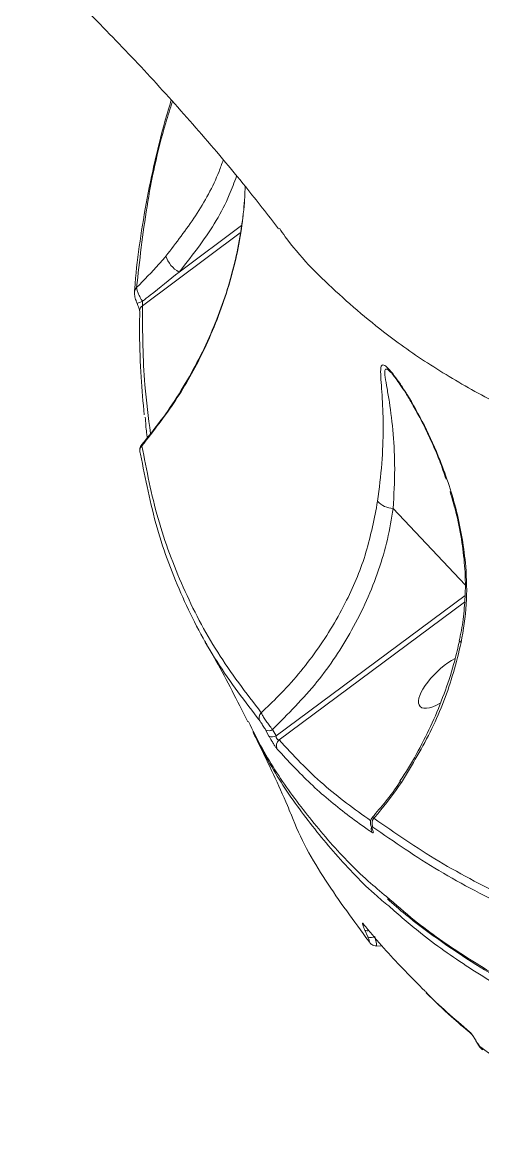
# Model space of a CAD drawing. Header units: millimetres. Extents: x -8607 to 7621, y -5747 to 4382.
# Drawn here: x 5207.1 to 5265.8, y -6.4 to 134.3 of the extents above; entities that cross this region are included whole.
import ezdxf

# ---------------------------------------------------------------- set-up
doc = ezdxf.new("R2010")
doc.units = ezdxf.units.MM
doc.layers.add('DIKOM_ОБЪЕКТ', color=7, linetype='Continuous')

msp = doc.modelspace()

# ---------------------------------------------------------------- linework, layer by layer
at = {"layer": 'DIKOM_ОБЪЕКТ', "color": 7, "linetype": 'Continuous', "lineweight": 15}
for p, q in [((5235.521, 113.427), (5235.421, 111.397)), ((5227.09, 102.529), (5235.041, 108.433)), ((5234.888, 107.5), (5222.424, 98.244)), ((5221.756, 98.539), (5221.756, 98.54)), ((5263.517, 62.741), (5254.354, 72.455)), ((5239.434, 43.509), (5263.496, 61.376)), ((5263.438, 60.514), (5239.823, 42.978)), ((5262.871, 55.577), (5262.868, 55.564)), ((5238.539, 43.466), (5238.097, 44.265)), ((5238.991, 44.31), (5239.434, 43.509)), ((5255.252, 37.708), (5255.251, 37.706)), ((5251.618, 31.769), (5251.625, 31.753)), ((5250.688, 19.366), (5250.689, 19.363)), ((5251.122, 17.916), (5250.736, 18.778)), ((5252.238, 16.733), (5252.936, 16.765))]:
    msp.add_line(p, q, dxfattribs=at)
at = {"layer": 'DIKOM_ОБЪЕКТ', "color": 7, "linetype": 'Continuous', "lineweight": 15, "flags": 128}
for points in [[(5262.868, 55.564), (5262.868, 55.564), (5262.896, 55.473), (5263.005, 55.367)], [(5251.625, 31.753), (5251.637, 31.728), (5251.716, 31.615)], [(5250.577, 19.546), (5250.651, 19.415), (5250.69, 19.363)], [(5251.243, 17.381), (5251.309, 17.258), (5251.364, 17.184)], [(5264.908, 4.681), (5264.888, 4.676), (5264.888, 4.677)]]:
    msp.add_lwpolyline(points, dxfattribs=at)
at = {"layer": 'DIKOM_ОБЪЕКТ', "color": 7, "linetype": 'Continuous', "lineweight": 15}
for centre, radius, start, end in [((5228.71, 105.557), 3.434, 196.71098, 241.85893), ((5222.234, 99.923), 0.83, 131.65007, 174.57827), ((5220.515, 102.715), 4.356, 286.55154, 296.15975), ((5222.88, 97.558), 0.824, 123.66548, 177.28381), ((5222.966, 79.773), 0.881, 133.64419, 187.79664), ((5222.914, 79.778), 0.83, 188.6138, 209.44887), ((5254.357, 75.115), 2.66, 221.45426, 269.92986), ((5238.251, 45.801), 0.957, 137.37261, 207.54842), ((5238.507, 45.013), 0.853, 241.23998, 304.52742), ((5238.952, 44.214), 0.855, 241.13081, 304.34847), ((5240.472, 42.243), 0.98, 131.44612, 207.09894), ((5255.517, 37.803), 0.283, 200.19232, 244.70098), ((5252.658, 32.357), 1.01, 139.84874, 207.15776), ((5252.519, 31.67), 0.966, 168.50741, 208.97597), ((5251.061, 19.308), 0.622, 238.48019, 287.83579), ((5251.526, 18.8), 0.972, 245.45341, 300.15873), ((5264.802, 6.139), 0.777, 203.0136, 229.96415), ((5266.247, 4.191), 0.82, 203.52173, 233.96617)]:
    msp.add_arc(centre, radius, start, end, dxfattribs=at)
for start_param, end_param in [(0.9333063, 3.0145958), (3.0145958, 4.1488261)]:
    msp.add_ellipse((5261.172, 50.434), major_axis=(3.408, 3.188), ratio=0.3710053, start_param=start_param, end_param=end_param, dxfattribs=at)
for points, knots in [([(5207.105, 143.651), (5208.215, 142.631), (5211.627, 139.498), (5217.08, 134.073), (5223.493, 127.37), (5229.668, 120.459), (5235.118, 114.015), (5238.385, 109.812), (5239.77, 108.031)], [0, 0, 0, 0, 0.0913135, 0.2805827, 0.4713567, 0.6636323, 0.857389, 1, 1, 1, 1]), ([(5226.094, 124.387), (5225.892, 123.726), (5225.101, 121.155), (5224.021, 116.766), (5222.843, 111.217), (5222.001, 105.777), (5221.532, 102.036), (5221.429, 100.143), (5221.421, 99.999)], [0, 0, 0, 0, 0.07791147, 0.30342634, 0.52887967, 0.75493677, 0.98139285, 1, 1, 1, 1]), ([(5226.242, 124.222), (5225.953, 123.315), (5224.489, 118.731), (5222.829, 110.774), (5222.065, 103.957), (5221.682, 100.543)], [0, 0, 0, 0, 0.1096437, 0.5541997, 1, 1, 1, 1]), ([(5225.421, 104.57), (5226.72, 106.252), (5229.344, 109.65), (5231.669, 113.83), (5232.534, 116.292), (5232.705, 116.778)], [0, 0, 0, 0, 0.4404252, 0.8894267, 1, 1, 1, 1]), ([(5234.411, 114.748), (5234.118, 113.94), (5233.001, 110.864), (5230.456, 106.763), (5227.997, 103.669), (5227.09, 102.529)], [0, 0, 0, 0, 0.18362413, 0.6990283, 1, 1, 1, 1]), ([(5235.421, 111.397), (5235.283, 110.105), (5234.867, 106.224), (5233.283, 99.745), (5230.405, 92.582), (5226.755, 86.04), (5223.832, 82.298), (5222.358, 80.41)], [0, 0, 0, 0, 0.1161126, 0.348861, 0.5873476, 0.791863, 1, 1, 1, 1]), ([(5235.376, 111.437), (5235.343, 110.762), (5235.309, 110.07), (5235.196, 109.381), (5235.193, 109.363)], [0, 0, 0, 0, 0.9747155, 1, 1, 1, 1]), ([(5235.193, 109.363), (5235.006, 108.095), (5234.628, 105.532), (5233.686, 101.708), (5232.468, 97.904), (5230.958, 94.174), (5229.175, 90.537), (5227.125, 87.022), (5224.858, 83.659), (5223.157, 81.567), (5222.319, 80.535)], [0, 0, 0, 0, 0.1222191, 0.2469168, 0.3722861, 0.4981777, 0.6237294, 0.7500784, 0.8767361, 1, 1, 1, 1]), ([(5239.857, 108.096), (5240.101, 107.739), (5242.068, 104.867), (5246.908, 100.032), (5253.681, 94.294), (5260.598, 89.664), (5267.22, 85.913), (5274.417, 82.49), (5282.197, 79.395), (5290.54, 76.646), (5299.453, 74.248), (5308.901, 72.22), (5318.512, 70.628), (5328.189, 69.435), (5337.558, 68.625), (5346.938, 68.122), (5356.291, 67.894), (5365.921, 67.925), (5377.942, 68.288), (5392.523, 69.165), (5404.198, 70.436), (5410.045, 71.072)], [0, 0, 0, 0, 0.0104766, 0.0843536, 0.1585612, 0.210796, 0.2631228, 0.31585, 0.3686707, 0.4220401, 0.4755053, 0.5293805, 0.5833531, 0.6315714, 0.6798588, 0.7236195, 0.7673803, 0.811347, 0.8553137, 0.9275421, 1, 1, 1, 1]), ([(5221.682, 100.543), (5222.652, 101.529), (5223.951, 102.849), (5225.124, 104.222), (5225.421, 104.57)], [0, 0, 0, 0, 0.7468213, 1, 1, 1, 1]), ([(5227.09, 102.529), (5225.866, 101.537), (5224.325, 100.287), (5222.758, 99.058), (5222.436, 98.804)], [0, 0, 0, 0, 0.7939405, 1, 1, 1, 1]), ([(5221.429, 100.006), (5221.418, 99.945), (5221.385, 99.77), (5221.454, 99.427), (5221.564, 98.988), (5221.709, 98.661), (5221.762, 98.543)], [0, 0, 0, 0, 0.1229304, 0.3552843, 0.7671377, 1, 1, 1, 1]), ([(5221.682, 100.543), (5221.694, 100.432), (5221.72, 100.208), (5221.922, 99.702), (5222.177, 99.215), (5222.366, 98.914), (5222.436, 98.804)], [0, 0, 0, 0, 0.2783905, 0.5566671, 0.8378786, 1, 1, 1, 1]), ([(5221.753, 98.537), (5221.789, 98.455), (5221.877, 98.255), (5221.974, 97.965), (5222.035, 97.725), (5222.056, 97.613), (5222.057, 97.567), (5222.057, 97.577), (5222.057, 97.577)], [0, 0, 0, 0, 0.19587824, 0.4746464, 0.70296017, 0.87409853, 0.99731756, 1, 1, 1, 1]), ([(5222.436, 98.804), (5222.437, 98.778), (5222.441, 98.687), (5222.442, 98.534), (5222.438, 98.36), (5222.428, 98.282), (5222.424, 98.244)], [0, 0, 0, 0, 0.1262397, 0.4366032, 0.7262042, 1, 1, 1, 1]), ([(5222.084, 97.599), (5222.07, 96.643), (5222.029, 93.759), (5222.202, 89.326), (5222.508, 85.94), (5222.653, 84.346)], [0, 0, 0, 0, 0.2080808, 0.6272913, 1, 1, 1, 1]), ([(5222.424, 98.244), (5222.445, 94.824), (5222.482, 89.176), (5223.189, 84.025), (5223.468, 81.992)], [0, 0, 0, 0, 0.6055074, 1, 1, 1, 1]), ([(5252.364, 73.354), (5252.567, 74.991), (5252.98, 78.31), (5253.124, 82.674), (5253.01, 85.913), (5252.844, 88.145), (5252.736, 89.617), (5252.756, 90.584), (5253.083, 90.802), (5253.681, 90.34), (5254.45, 89.417), (5255.274, 88.261), (5256.592, 86.224), (5258.389, 83.005), (5260.631, 78.029), (5262.224, 73.16), (5263.187, 68.598), (5263.679, 64.651), (5263.804, 60.166), (5263.274, 56.984), (5263.005, 55.367)], [0, 0, 0, 0, 0.0820687, 0.1664748, 0.2508371, 0.2940036, 0.3376005, 0.3839912, 0.4157853, 0.4428447, 0.469835, 0.4939799, 0.5187256, 0.588613, 0.6603826, 0.7589133, 0.8094734, 0.8604908, 0.9291629, 1, 1, 1, 1]), ([(5254.052, 89.761), (5254.04, 89.775), (5253.796, 90.068), (5253.47, 90.264), (5253.234, 90.073), (5253.324, 89.151), (5253.57, 87.744), (5253.973, 85.406), (5254.395, 82.049), (5254.622, 77.53), (5254.444, 74.159), (5254.354, 72.455)], [0, 0, 0, 0, 0.0028786, 0.0564485, 0.121192, 0.2079723, 0.3059352, 0.4052918, 0.6095884, 0.8026039, 1, 1, 1, 1]), ([(5254.055, 89.762), (5254.135, 89.674), (5254.306, 89.484), (5254.725, 88.948), (5255.28, 88.167), (5256, 87.05), (5256.562, 86.143), (5256.867, 85.583), (5256.901, 85.52)], [0, 0, 0, 0, 0.1249598, 0.2663908, 0.461146, 0.689788, 0.9652288, 1, 1, 1, 1]), ([(5256.901, 85.52), (5257.222, 84.947), (5257.984, 83.586), (5259.126, 81.222), (5260.226, 78.681), (5260.821, 76.94), (5261.082, 76.177)], [0, 0, 0, 0, 0.199385, 0.4729355, 0.7690925, 1, 1, 1, 1]), ([(5223.042, 81.452), (5223.012, 81.655), (5222.89, 82.497), (5222.831, 83.387), (5222.786, 84.062)], [0, 0, 0, 0, 0.24063038, 1, 1, 1, 1]), ([(5222.329, 80.529), (5222.302, 80.502), (5222.208, 80.408), (5222.125, 80.204), (5222.075, 79.963), (5222.075, 79.777), (5222.091, 79.686), (5222.097, 79.654)], [0, 0, 0, 0, 0.1146971, 0.3967926, 0.6478994, 0.876546, 1, 1, 1, 1]), ([(5222.339, 80.519), (5222.33, 80.518), (5222.309, 80.516), (5222.341, 80.447), (5222.358, 80.41)], [0, 0, 0, 0, 0.4629001, 1, 1, 1, 1]), ([(5222.358, 80.41), (5222.963, 77.291), (5224.175, 71.042), (5227.47, 62.309), (5231.766, 54.012), (5235.618, 48.972), (5237.547, 46.449)], [0, 0, 0, 0, 0.2481019, 0.4969506, 0.748088, 1, 1, 1, 1]), ([(5237.403, 45.358), (5235.499, 47.847), (5231.685, 52.831), (5227.382, 61.086), (5224.041, 69.865), (5222.808, 76.198), (5222.191, 79.37)], [0, 0, 0, 0, 0.248104, 0.4969539, 0.7480901, 1, 1, 1, 1]), ([(5261.592, 74.597), (5261.882, 73.613), (5262.507, 71.49), (5263.133, 68.177), (5263.506, 64.936), (5263.579, 61.892), (5263.371, 59.055), (5263.081, 56.923), (5262.794, 55.813), (5262.739, 55.604)], [0, 0, 0, 0, 0.160282, 0.3457605, 0.5226969, 0.6653572, 0.8168328, 0.9654354, 1, 1, 1, 1]), ([(5237.547, 46.449), (5238.296, 47.157), (5240.882, 49.602), (5244.768, 54.279), (5248.468, 60.452), (5251.116, 66.869), (5251.945, 71.178), (5252.364, 73.354)], [0, 0, 0, 0, 0.0953049, 0.3289405, 0.5680093, 0.7817927, 1, 1, 1, 1]), ([(5254.354, 72.455), (5254.132, 71.136), (5253.688, 68.498), (5252.534, 64.576), (5251.023, 60.704), (5248.577, 55.857), (5244.827, 50.165), (5240.952, 46.278), (5238.991, 44.31)], [0, 0, 0, 0, 0.1264045, 0.2528125, 0.382977, 0.5131446, 0.7535723, 1, 1, 1, 1]), ([(5230.364, 55.562), (5230.48, 55.363), (5232.063, 52.659), (5233.86, 49.226), (5235.499, 45.973), (5235.839, 45.298)], [0, 0, 0, 0, 0.05914127, 0.80496327, 1, 1, 1, 1]), ([(5262.779, 55.582), (5262.59, 54.735), (5262.118, 52.616), (5261.03, 49.281), (5259.569, 45.593), (5257.801, 42.018), (5256.334, 39.395), (5255.381, 38.023), (5255.19, 37.748)], [0, 0, 0, 0, 0.1351139, 0.3378642, 0.5414152, 0.7453314, 0.9490088, 1, 1, 1, 1]), ([(5263.005, 55.367), (5262.693, 54.096), (5261.781, 50.369), (5259.46, 44.265), (5256.762, 39.805), (5255.396, 37.547)], [0, 0, 0, 0, 0.2035485, 0.5968373, 1, 1, 1, 1]), ([(5237.547, 46.449), (5237.598, 46.342), (5237.7, 46.128), (5237.999, 45.649), (5238.364, 45.121), (5238.711, 44.657), (5238.915, 44.404), (5238.991, 44.31)], [0, 0, 0, 0, 0.2193575, 0.4388247, 0.6560351, 0.873298, 1, 1, 1, 1]), ([(5235.923, 45.341), (5236.501, 44.162), (5238.11, 40.881), (5241.46, 35.844), (5245.958, 30.238), (5249.983, 25.965), (5252.717, 23.693), (5253.501, 23.042)], [0, 0, 0, 0, 0.1409982, 0.3924081, 0.6451271, 0.8982864, 1, 1, 1, 1]), ([(5238.097, 44.265), (5238.054, 44.34), (5237.965, 44.498), (5237.809, 44.759), (5237.647, 45.014), (5237.501, 45.232), (5237.435, 45.316), (5237.403, 45.358)], [0, 0, 0, 0, 0.1798431, 0.3800933, 0.581207, 0.7906976, 1, 1, 1, 1]), ([(5236.475, 44.026), (5236.722, 43.527), (5238.258, 40.421), (5239.924, 36.923), (5241.205, 33.864), (5241.363, 33.485)], [0, 0, 0, 0, 0.1436414, 0.8939934, 1, 1, 1, 1]), ([(5253.991, 21.672), (5253.419, 22.146), (5250.854, 24.271), (5246.933, 28.424), (5242.298, 34.165), (5238.832, 39.385), (5237.17, 42.817), (5236.563, 44.07)], [0, 0, 0, 0, 0.0740422, 0.332116, 0.5906591, 0.8506283, 1, 1, 1, 1]), ([(5239.6, 41.797), (5239.55, 41.859), (5239.45, 41.982), (5239.223, 42.319), (5238.974, 42.715), (5238.735, 43.116), (5238.601, 43.355), (5238.539, 43.466)], [0, 0, 0, 0, 0.21314315, 0.42647473, 0.63060098, 0.82892276, 1, 1, 1, 1]), ([(5239.434, 43.509), (5239.44, 43.461), (5239.449, 43.377), (5239.483, 43.274), (5239.523, 43.186), (5239.559, 43.128), (5239.617, 43.061), (5239.662, 43.025), (5239.739, 42.984), (5239.785, 42.98), (5239.823, 42.978)], [0, 0, 0, 0, 0.1793224, 0.3191654, 0.36903, 0.5165529, 0.5564664, 0.716577, 0.7656539, 1, 1, 1, 1]), ([(5239.823, 42.978), (5241.637, 41.035), (5245.165, 37.256), (5249.426, 34.188), (5251.496, 32.698)], [0, 0, 0, 0, 0.5141666, 1, 1, 1, 1]), ([(5251.673, 31.202), (5251.457, 31.349), (5250.373, 32.083), (5247.661, 34.061), (5243.735, 37.337), (5240.979, 40.309), (5239.6, 41.797)], [0, 0, 0, 0, 0.0480628, 0.2403225, 0.6198794, 1, 1, 1, 1]), ([(5255.25, 37.71), (5255.217, 37.66), (5254.637, 36.754), (5253.481, 35.205), (5252.258, 33.789), (5251.699, 33.141)], [0, 0, 0, 0, 0.030792, 0.5569998, 1, 1, 1, 1]), ([(5255.396, 37.547), (5254.427, 36.2), (5253.309, 34.646), (5252.054, 33.201), (5251.886, 33.008)], [0, 0, 0, 0, 0.8666345, 1, 1, 1, 1]), ([(5241.385, 33.494), (5241.394, 33.471), (5242.463, 30.492), (5245.588, 25.022), (5249.356, 19.931), (5251.243, 17.381)], [0, 0, 0, 0, 0.0039074, 0.5011876, 1, 1, 1, 1]), ([(5251.727, 33.118), (5251.697, 33.09), (5251.59, 32.993), (5251.502, 32.769), (5251.45, 32.503), (5251.464, 32.251), (5251.518, 32.01), (5251.591, 31.847), (5251.631, 31.756)], [0, 0, 0, 0, 0.0749871, 0.2666441, 0.4333742, 0.5943479, 0.7747312, 1, 1, 1, 1]), ([(5251.727, 33.118), (5251.739, 33.12), (5251.758, 33.123), (5251.851, 33.04), (5251.886, 33.008)], [0, 0, 0, 0, 0.6233094, 1, 1, 1, 1]), ([(5251.886, 33.008), (5254.583, 31.144), (5259.983, 27.411), (5269.326, 22.563), (5279.506, 18.223), (5287.087, 15.869), (5290.883, 14.691)], [0, 0, 0, 0, 0.2482753, 0.4972305, 0.7482641, 1, 1, 1, 1]), ([(5251.617, 31.768), (5251.627, 31.746), (5251.655, 31.685), (5251.666, 31.643), (5251.665, 31.65), (5251.665, 31.651)], [0, 0, 0, 0, 0.3068927, 0.8347589, 1, 1, 1, 1]), ([(5251.759, 31.896), (5251.744, 31.906), (5251.689, 31.944), (5251.633, 31.939), (5251.63, 31.834), (5251.687, 31.688), (5251.716, 31.615)], [0, 0, 0, 0, 0.1085438, 0.3983746, 0.6996392, 1, 1, 1, 1]), ([(5251.716, 31.615), (5251.756, 31.513), (5251.836, 31.307), (5251.832, 31.158), (5251.758, 31.149), (5251.689, 31.192), (5251.673, 31.202)], [0, 0, 0, 0, 0.3053848, 0.6114671, 0.9125837, 1, 1, 1, 1]), ([(5290.803, 13.544), (5287.054, 14.708), (5279.546, 17.039), (5269.383, 21.355), (5259.968, 26.224), (5254.498, 30.003), (5251.759, 31.896)], [0, 0, 0, 0, 0.2482771, 0.497233, 0.7482654, 1, 1, 1, 1]), ([(5253.501, 23.042), (5254.67, 22.018), (5257.77, 19.301), (5263.538, 15.315), (5270.728, 11.051), (5278.495, 7.25), (5286.756, 3.886), (5295.493, 0.952), (5304.801, -1.59), (5314.73, -3.744), (5325.267, -5.492), (5336.42, -6.822), (5348.111, -7.717), (5360.814, -8.189), (5374.554, -8.169), (5389.374, -7.588), (5404.761, -6.443), (5420.695, -4.728), (5436.988, -2.466), (5453.569, 0.331), (5468.602, 3.259), (5478.229, 5.4), (5482.15, 6.271)], [0, 0, 0, 0, 0.0299462, 0.0794459, 0.1292186, 0.1790832, 0.2271097, 0.2752187, 0.3235783, 0.372022, 0.4214318, 0.4709315, 0.5207042, 0.5705688, 0.6265238, 0.6824789, 0.7385646, 0.7950486, 0.851667, 0.9067943, 0.9620465, 1, 1, 1, 1]), ([(5253.616, 22.74), (5254.378, 22.077), (5256.385, 20.326), (5259.942, 17.669), (5264.257, 14.747), (5268.859, 11.988), (5273.735, 9.382), (5278.885, 6.936), (5284.288, 4.657), (5289.925, 2.555), (5295.779, 0.637), (5301.849, -1.098), (5308.137, -2.652), (5314.644, -4.025), (5321.372, -5.218), (5328.322, -6.231), (5335.496, -7.066), (5342.896, -7.721), (5350.525, -8.198), (5358.382, -8.494), (5366.443, -8.611), (5374.676, -8.547), (5383.054, -8.301), (5391.568, -7.875), (5400.222, -7.268), (5409.019, -6.482), (5417.962, -5.516), (5427.054, -4.37), (5436.296, -3.045), (5445.691, -1.538), (5455.242, 0.148), (5464.954, 2.021), (5474.103, 3.911), (5480.059, 5.255), (5482.686, 5.848)], [0, 0, 0, 0, 0.0192715, 0.0508276, 0.0824679, 0.1142272, 0.1461391, 0.1782369, 0.2104148, 0.2424578, 0.2743536, 0.3061367, 0.3378414, 0.3695026, 0.4011549, 0.432829, 0.4645527, 0.4963616, 0.528291, 0.5603767, 0.592586, 0.6247109, 0.6566555, 0.6884683, 0.7201856, 0.7518435, 0.783478, 0.8151252, 0.8468093, 0.8785665, 0.9104327, 0.9424442, 0.9746145, 1, 1, 1, 1]), ([(5482.041, 4.425), (5478.124, 3.56), (5469.251, 1.599), (5455.659, -1.054), (5441.268, -3.538), (5427.135, -5.617), (5413.198, -7.301), (5399.509, -8.573), (5386.084, -9.419), (5373.032, -9.827), (5360.545, -9.792), (5348.645, -9.331), (5337.32, -8.461), (5326.439, -7.173), (5315.962, -5.457), (5305.931, -3.305), (5296.368, -0.706), (5287.354, 2.325), (5279.023, 5.745), (5271.369, 9.52), (5264.404, 13.652), (5258.568, 17.685), (5255.333, 20.503), (5253.991, 21.672)], [0, 0, 0, 0, 0.0379653, 0.086007, 0.1341311, 0.1825059, 0.2309649, 0.2803902, 0.3299055, 0.3796939, 0.4295741, 0.4776157, 0.5257399, 0.5741146, 0.6225736, 0.671999, 0.7215142, 0.7713026, 0.8211829, 0.8692239, 0.9173475, 0.9657217, 1, 1, 1, 1]), ([(5250.736, 18.778), (5250.678, 18.913), (5250.56, 19.183), (5250.456, 19.479), (5250.425, 19.643), (5250.465, 19.671), (5250.541, 19.587), (5250.577, 19.546)], [0, 0, 0, 0, 0.2064332, 0.4133689, 0.6142255, 0.8134787, 1, 1, 1, 1]), ([(5250.577, 19.546), (5250.763, 19.318), (5251.692, 18.177), (5254.147, 15.302), (5256.693, 12.732), (5258.369, 11.04)], [0, 0, 0, 0, 0.0786826, 0.3934273, 1, 1, 1, 1]), ([(5251.243, 17.381), (5251.26, 17.361), (5251.303, 17.314), (5251.331, 17.325), (5251.313, 17.432), (5251.243, 17.636), (5251.163, 17.823), (5251.122, 17.916)], [0, 0, 0, 0, 0.148787, 0.348725, 0.5573395, 0.7790753, 1, 1, 1, 1]), ([(5251.366, 17.186), (5251.394, 17.151), (5251.462, 17.067), (5251.636, 16.92), (5251.892, 16.802), (5252.109, 16.743), (5252.228, 16.767), (5252.24, 16.769)], [0, 0, 0, 0, 0.1658254, 0.4042742, 0.663055, 0.9673385, 1, 1, 1, 1]), ([(5252.014, 17.96), (5252.061, 17.766), (5252.154, 17.377), (5252.233, 16.977), (5252.262, 16.768), (5252.242, 16.785), (5252.235, 16.79)], [0, 0, 0, 0, 0.2874877, 0.5751757, 0.8583256, 1, 1, 1, 1]), ([(5258.369, 11.04), (5258.409, 10.998), (5260.124, 9.208), (5262.129, 7.502), (5264.087, 5.836)], [0, 0, 0, 0, 0.0232196, 1, 1, 1, 1]), ([(5258.558, 10.792), (5259.606, 9.773), (5261.399, 8.029), (5263.395, 6.346), (5264.225, 5.646)], [0, 0, 0, 0, 0.5839696, 1, 1, 1, 1]), ([(5264.087, 5.836), (5264.155, 5.769), (5264.292, 5.636), (5264.55, 5.283), (5264.76, 4.947), (5264.875, 4.74), (5264.908, 4.681)], [0, 0, 0, 0, 0.2927471, 0.5849578, 0.8819794, 1, 1, 1, 1]), ([(5264.301, 5.546), (5264.3, 5.547), (5264.295, 5.551), (5264.329, 5.518), (5264.4, 5.435), (5264.53, 5.264), (5264.703, 5.003), (5264.824, 4.788), (5264.887, 4.676)], [0, 0, 0, 0, 0.0347936, 0.1432793, 0.2871503, 0.4871195, 0.7333998, 1, 1, 1, 1]), ([(5264.891, 4.677), (5264.974, 4.531), (5265.16, 4.203), (5265.432, 3.814), (5265.668, 3.622), (5265.769, 3.539)], [0, 0, 0, 0, 0.313825, 0.7041752, 1, 1, 1, 1]), ([(5264.908, 4.681), (5264.945, 4.615), (5265.038, 4.448), (5265.195, 4.205), (5265.365, 3.98), (5265.452, 3.903), (5265.496, 3.864)], [0, 0, 0, 0, 0.1835804, 0.4626516, 0.7309778, 1, 1, 1, 1]), ([(5265.496, 3.864), (5268.18, 1.988), (5273.554, -1.77), (5282.861, -6.655), (5293.008, -11.03), (5300.568, -13.407), (5304.354, -14.598)], [0, 0, 0, 0, 0.2482766, 0.4972325, 0.7482654, 1, 1, 1, 1])]:
    msp.add_open_spline(points, degree=3, knots=knots, dxfattribs=at)

doc.saveas('drawing.dxf')
